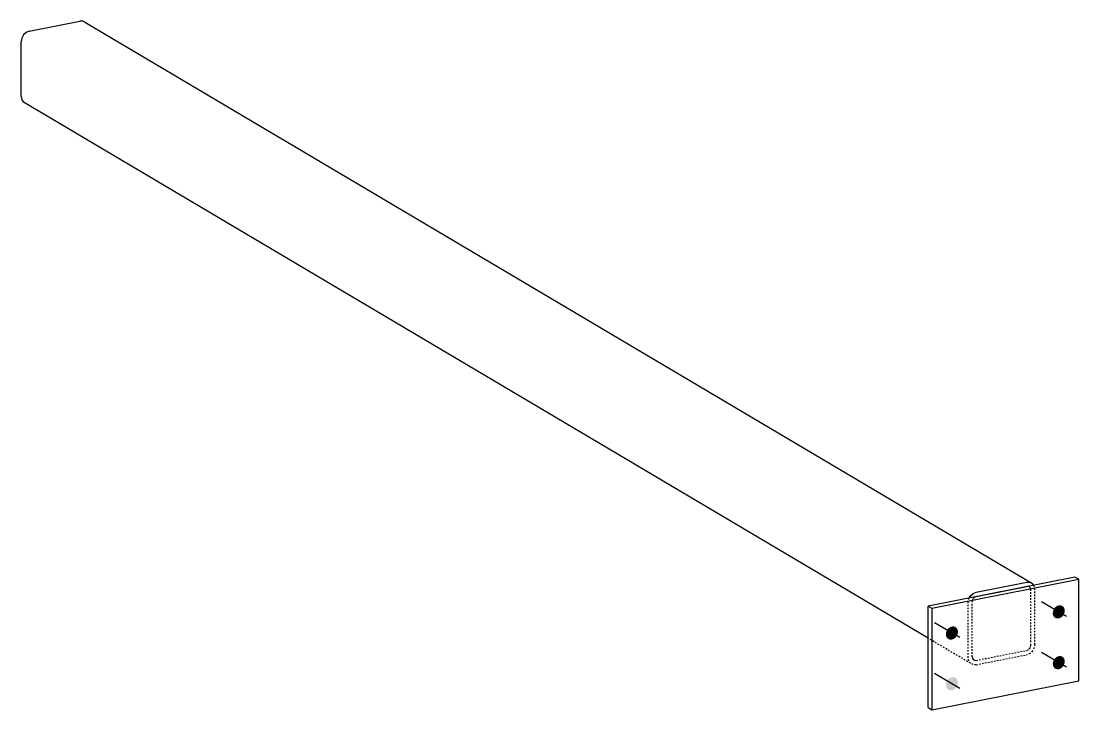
# Model space of a CAD drawing. Header units: millimetres. Extents: x 5 to 23770, y 5 to 905.
# Drawn here: x 22399 to 23770, y 12 to 905 of the extents above; entities that cross this region are included whole.
import ezdxf

# ---------------------------------------------------------------- set-up
doc = ezdxf.new("R2010")
doc.units = ezdxf.units.MM
doc.linetypes.add('DXK_LINE_DOT2', pattern=[3.9198, 1.9599, -1.9599])
doc.layers.add('STÅL', color=7, linetype='Continuous')

msp = doc.modelspace()

# ---------------------------------------------------------------- hatches: boundary and pattern name
at = {"layer": 'STÅL', "linetype": 'Continuous'}
for points in [[(23737.7, 142.7), (23738.8, 144.2), (23740.1, 145.5), (23741.6, 146.5), (23743.2, 147.2), (23744.8, 147.5), (23746.4, 147.4), (23747.9, 147), (23749.2, 146.2), (23750.3, 145.1), (23751.1, 143.8), (23751.6, 142.2), (23751.8, 140.5), (23751.6, 138.7), (23751.1, 136.9), (23750.3, 135.2), (23749.2, 133.7), (23747.9, 132.4), (23746.4, 131.4), (23744.8, 130.7), (23743.2, 130.4), (23741.6, 130.4), (23740.1, 130.8), (23738.8, 131.6), (23737.7, 132.7), (23736.9, 134.1), (23736.4, 135.7), (23736.2, 137.4), (23736.4, 139.2), (23736.9, 141)], [(23599.2, 115.3), (23600.2, 116.8), (23601.6, 118.1), (23603.1, 119.1), (23604.7, 119.8), (23606.3, 120.1), (23607.9, 120.1), (23609.4, 119.7), (23610.7, 118.9), (23611.8, 117.8), (23612.6, 116.4), (23613.1, 114.8), (23613.3, 113.1), (23613.1, 111.3), (23612.6, 109.5), (23611.8, 107.8), (23610.7, 106.3), (23609.4, 105), (23607.9, 104), (23606.3, 103.3), (23604.6, 103), (23603, 103.1), (23601.6, 103.5), (23600.2, 104.3), (23599.1, 105.4), (23598.3, 106.7), (23597.8, 108.3), (23597.7, 110), (23597.8, 111.8), (23598.3, 113.6)], [(23737.7, 76.9), (23738.8, 78.4), (23740.1, 79.7), (23741.6, 80.7), (23743.2, 81.4), (23744.8, 81.7), (23746.4, 81.7), (23747.9, 81.2), (23749.2, 80.5), (23750.3, 79.4), (23751.1, 78), (23751.6, 76.4), (23751.8, 74.7), (23751.6, 72.9), (23751.1, 71.1), (23750.3, 69.4), (23749.2, 67.9), (23747.9, 66.6), (23746.4, 65.6), (23744.8, 64.9), (23743.2, 64.6), (23741.6, 64.6), (23740.1, 65.1), (23738.8, 65.8), (23737.7, 66.9), (23736.9, 68.3), (23736.4, 69.9), (23736.2, 71.6), (23736.4, 73.4), (23736.9, 75.2)], [(23599.2, 49.5), (23600.2, 51.1), (23601.6, 52.4), (23603.1, 53.4), (23604.7, 54), (23606.3, 54.4), (23607.9, 54.3), (23609.4, 53.9), (23610.7, 53.1), (23611.8, 52), (23612.6, 50.6), (23613.1, 49), (23613.3, 47.3), (23613.1, 45.5), (23612.6, 43.7), (23611.8, 42.1), (23610.7, 40.5), (23609.4, 39.2), (23607.9, 38.2), (23606.3, 37.5), (23604.6, 37.2), (23603, 37.3), (23601.6, 37.7), (23600.2, 38.5), (23599.1, 39.6), (23598.3, 41), (23597.8, 42.5), (23597.7, 44.3), (23597.8, 46.1), (23598.3, 47.8)]]:
    msp.add_hatch(color=96, dxfattribs=at).paths.add_polyline_path(points)

# ---------------------------------------------------------------- linework, layer by layer
at = {"layer": 'STÅL', "color": 2, "linetype": 'Continuous'}
for p, q in [((22409.3, 891.6), (22405.4, 890)), ((22409.3, 891.6), (22475.2, 904.6)), ((22479.1, 904.6), (22475.2, 904.6)), ((22482.5, 902.8), (22479.1, 904.6)), ((22482.5, 902.8), (23710, 175.6)), ((22399.7, 882.8), (22398.9, 878.3)), ((22398.9, 806.9), (22398.9, 878.3)), ((22402, 886.9), (22399.7, 882.8)), ((22405.4, 890), (22402, 886.9)), ((22398.9, 806.9), (22399.7, 802.7)), ((22399.7, 802.7), (22402, 799.5)), ((23574.5, 104.9), (22402, 799.5)), ((23765, 184.1), (23574.5, 146.5)), ((23579.5, 143.6), (23770, 181.2)), ((23770, 181.2), (23765, 184.1)), ((23770, 49.6), (23770, 181.2)), ((23636.8, 164.5), (23702.7, 177.5)), ((23636.8, 158.8), (23702.7, 171.8)), ((23702.7, 177.5), (23706.6, 177.4)), ((23706.6, 177.4), (23710, 175.6)), ((23711.4, 173.6), (23710, 175.6)), ((23628, 157.1), (23629.5, 159.7)), ((23629.5, 159.7), (23632.9, 162.8)), ((23632.9, 162.8), (23636.8, 164.5)), ((23574.5, 146.5), (23579.5, 143.6)), ((23574.5, 15), (23574.5, 146.5)), ((23579.5, 143.6), (23579.5, 12)), ((23579.5, 12), (23770, 49.6)), ((23574.5, 15), (23579.5, 12))]:
    msp.add_line(p, q, dxfattribs=at)
at = {"layer": 'STÅL', "color": 7, "linetype": 'DXK_LINE_DOT2'}
for p, q in [((23704.6, 171.8), (23702.7, 171.8)), ((23706.3, 170.9), (23704.6, 171.8)), ((23707.5, 169.3), (23706.3, 170.9)), ((23707.8, 167.2), (23707.5, 169.3)), ((23707.8, 95.8), (23707.8, 167.2)), ((23712.3, 172.4), (23711.4, 173.6)), ((23713, 168.2), (23712.3, 172.4)), ((23713, 96.8), (23713, 168.2)), ((23626.4, 151.1), (23627.2, 155.6)), ((23626.4, 79.7), (23626.4, 151.1)), ((23627.2, 155.6), (23628, 157.1)), ((23632, 154.4), (23631.6, 152.2)), ((23631.6, 80.8), (23631.6, 152.2)), ((23633.2, 156.5), (23632, 154.4)), ((23634.8, 158), (23633.2, 156.5)), ((23636.8, 158.8), (23634.8, 158)), ((23629.5, 72.4), (23574.5, 104.9)), ((23713, 96.8), (23712.3, 92.4)), ((23636.8, 76.1), (23702.7, 89.1)), ((23636.8, 70.5), (23702.7, 83.5)), ((23702.7, 89.1), (23704.6, 90)), ((23706.6, 85.1), (23702.7, 83.5)), ((23704.6, 90), (23706.3, 91.5)), ((23706.3, 91.5), (23707.5, 93.6)), ((23710, 88.3), (23706.6, 85.1)), ((23707.5, 93.6), (23707.8, 95.8)), ((23712.3, 92.4), (23710, 88.3)), ((23627.2, 75.6), (23626.4, 79.7)), ((23629.5, 72.4), (23627.2, 75.6)), ((23632.9, 70.6), (23629.5, 72.4)), ((23631.6, 80.8), (23632, 78.7)), ((23632, 78.7), (23633.2, 77.1)), ((23636.8, 70.5), (23632.9, 70.6)), ((23633.2, 77.1), (23634.8, 76.2)), ((23634.8, 76.2), (23636.8, 76.1))]:
    msp.add_line(p, q, dxfattribs=at)
at = {"layer": 'STÅL', "color": 96, "linetype": 'Continuous'}
for p, q in [((23754.1, 132.9), (23721.6, 152.2)), ((23615.6, 105.6), (23583.1, 124.8)), ((23754.1, 67.2), (23721.6, 86.4)), ((23615.6, 39.8), (23583.1, 59.1))]:
    msp.add_line(p, q, dxfattribs=at)

doc.saveas('drawing.dxf')
